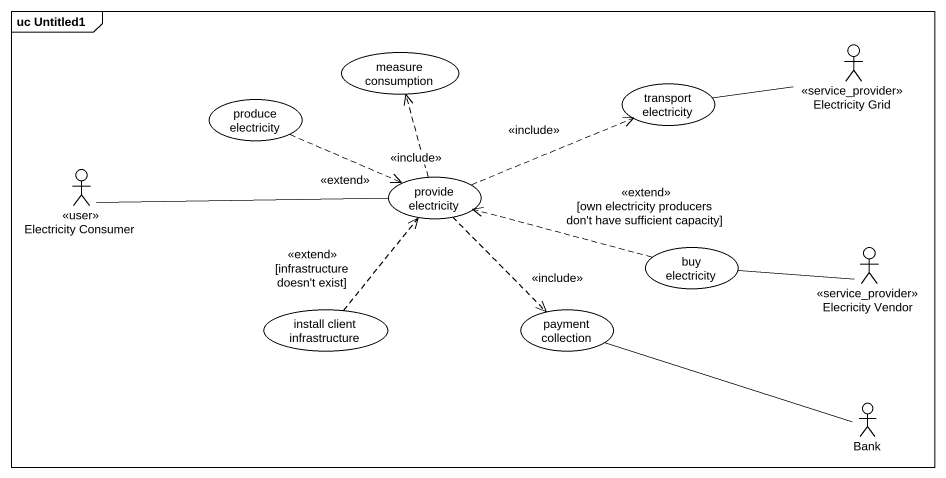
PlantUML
@startuml
mainframe uc Untitled1
usecase "measure consumption" as measure_consumption
actor "Electricity Grid" as Electricity_Grid <<service_provider>>
usecase "produce electricity" as produce_electricity
usecase "transport electricity" as transport_electricity
actor "Electricity Consumer" as Electricity_Consumer <<user>>
usecase "provide electricity" as provide_electricity
usecase "buy electricity" as buy_electricity
actor "Elecricity Vendor" as Elecricity_Vendor <<service_provider>>
usecase "install client infrastructure" as install_client
usecase "payment collection" as payment_collection
actor Bank
produce_electricity .right.> provide_electricity : <<extend>>
transport_electricity -right- Electricity_Grid
Electricity_Consumer -right- provide_electricity
provide_electricity .up.> measure_consumption : <<include>>
provide_electricity .right.> transport_electricity : <<include>>
provide_electricity ..> payment_collection : <<include>>
buy_electricity .left.> provide_electricity : <<extend>> [own electricity producers don't have sufficient capacity]
Elecricity_Vendor -left- buy_electricity
install_client .up.> provide_electricity : <<extend>> [infrastructure doesn't exist]
payment_collection -right- Bank
@enduml
